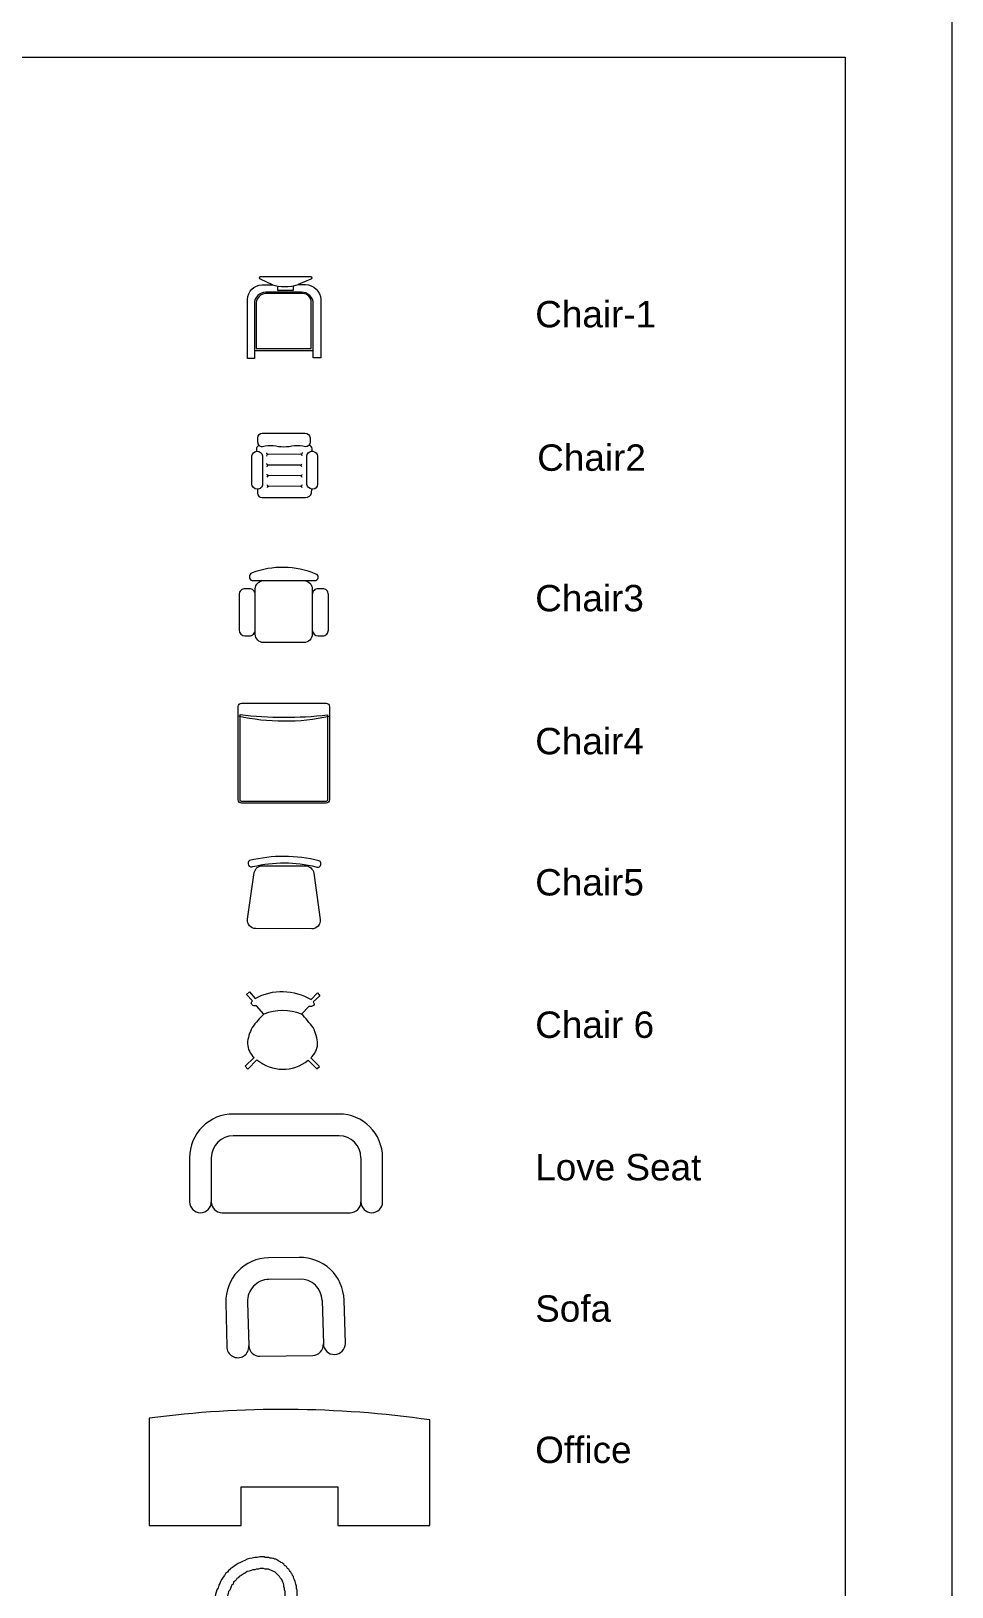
# Model space of a CAD drawing. Header units: feet. Extents: x 24 to 2788, y 15 to 613.
# Drawn here: x 607.2 to 659.5, y 205.8 to 294.2 of the extents above; entities that cross this region are included whole.
import ezdxf

# ---------------------------------------------------------------- set-up
doc = ezdxf.new("R2010")
doc.units = ezdxf.units.FT
doc.header["$MEASUREMENT"] = 0
doc.layers.get('0').update_dxf_attribs({"color": 255, "lineweight": 0})
doc.layers.add('Furnatures', color=30, linetype='Continuous', lineweight=15)
doc.layers.add('Text', color=251, linetype='Continuous', lineweight=9)
doc.styles.get("Standard").update_dxf_attribs({"font": 'arial.ttf'})

# ---------------------------------------------------------------- blocks, each defined once
blk = doc.blocks.new('Chair 6')
at = {"layer": 'Furnatures', "lineweight": 0}
blk.add_lwpolyline([(0.111, -0.069), (0.111, -0.145, -0.048453), (0.124, -0.158, -0.197033), (0.126, -0.18, -0.226598), (0.108, -0.188), (0.108, -0.247), (0.082, -0.247), (0.082, -0.188, -0.26862), (-0.193, 0.075), (-0.256, 0.07), (-0.256, 0.096), (-0.193, 0.096, -0.226598), (-0.185, 0.114, -0.197033), (-0.163, 0.112, -0.048453), (-0.151, 0.1), (-0.079, 0.104, 0.184946), (0.111, -0.069, 0.037926), (0.231, -0.055, 0.118397), (0.33, 0.005, 0.201904), (0.36, 0.104), (0.445, 0.108), (0.445, 0.134), (0.356, 0.129, 0.359728), (0.1, 0.367), (0.096, 0.451), (0.071, 0.451), (0.075, 0.367, 0.201904), (-0.021, 0.329, 0.118397), (-0.074, 0.225, 0.037926), (-0.079, 0.104)], format="xyb", dxfattribs=at)
blk = doc.blocks.new('Chair-1')
at = {"layer": 'Furnatures', "lineweight": 0}
for points in [[(-0.163, -0.057), (-0.091, -0.057), (-0.172, -0.019, -0.666626), (-0.171, 0), (0.171, 0, -0.666626), (0.172, -0.019), (0.085, -0.055), (0.135, -0.055, -0.391623), (0.239, -0.157), (0.239, -0.555), (0.188, -0.555), (0.188, -0.508), (-0.214, -0.508), (-0.214, -0.559), (-0.26, -0.559), (-0.26, -0.157, -0.414208), (-0.161, -0.057)], [(0.188, -0.508), (0.188, -0.186, 0.417363), (0.107, -0.107), (-0.135, -0.107, 0.405011), (-0.214, -0.186), (-0.214, -0.508)]]:
    blk.add_lwpolyline(points, format="xyb", dxfattribs=at)
blk.add_lwpolyline([(-0.057, -0.064), (-0.057, -0.093), (0.053, -0.093), (0.053, -0.064)], dxfattribs=at)
blk.add_lwpolyline([(0.174, -0.178, 0.419733), (0.116, -0.116), (-0.138, -0.116, 0.359852), (-0.201, -0.178), (-0.201, -0.491), (0.174, -0.491)], format="xyb", close=True, dxfattribs=at)
blk.add_arc((-0.006, 0.229), 0.298, 252.295, 287.705, dxfattribs=at)
blk = doc.blocks.new('Chair2')
at = {"layer": 'Furnatures', "lineweight": 0}
for points in [[(-0.146, 0), (0.146, 0, -0.362248), (0.181, -0.031), (0.181, -0.061, -0.414213), (0.149, -0.093, 0.071582), (0.075, -0.086, -0.11845), (-0.071, -0.086, 0.079777), (-0.144, -0.093, -0.432167), (-0.175, -0.062), (-0.176, -0.032, -0.399545), (-0.146, 0)], [(-0.183, -0.124, -0.390131), (-0.144, -0.155), (-0.144, -0.347, -0.458804), (-0.181, -0.382, -0.386542), (-0.217, -0.347), (-0.217, -0.155, -0.35836), (-0.183, -0.124), (-0.183, -0.109, -0.400862), (-0.166, -0.084)], [(0.194, -0.124), (0.194, -0.107, 0.399007), (0.171, -0.083)], [(0.127, -0.133, -0.414214), (0.115, -0.144), (-0.106, -0.145, -0.414214), (-0.115, -0.134)], [(0.112, -0.219), (-0.105, -0.218, -0.414214), (-0.114, -0.208)], [(0.123, -0.23, 0.414214), (0.112, -0.219, 0.414214), (0.123, -0.209)], [(0.125, -0.281, -0.414214), (0.113, -0.291), (-0.104, -0.29, -0.414214), (-0.113, -0.28)], [(-0.178, -0.383), (-0.179, -0.41, 0.380657), (-0.148, -0.438), (0.15, -0.438, 0.357836), (0.191, -0.408), (0.192, -0.382)], [(-0.113, -0.352, 0.414214), (-0.102, -0.362, 0.414185), (-0.113, -0.373)], [(0.126, -0.353, -0.414214), (0.114, -0.363), (-0.102, -0.362)]]:
    blk.add_lwpolyline(points, format="xyb", dxfattribs=at)
blk.add_lwpolyline([(0.2, -0.382), (0.192, -0.382, -0.337746), (0.158, -0.35), (0.158, -0.158, -0.348336), (0.19, -0.124), (0.198, -0.123, -0.361892), (0.232, -0.158), (0.232, -0.35, -0.379542)], format="xyb", close=True, dxfattribs=at)
for centre, start, end in [((-0.106, -0.156), 90.2087, 180.203), ((0.116, -0.154), 0.2032, 90.2032), ((-0.105, -0.229), 90.3669, 180.2212), ((-0.103, -0.301), 90.2087, 180.203), ((0.115, -0.302), 0.2032, 90.2032), ((0.116, -0.374), 0.2032, 90.2032)]:
    blk.add_arc(centre, 0.0106, start, end, dxfattribs=at)
blk = doc.blocks.new('Chair3')
at = {"layer": 'Furnatures', "lineweight": 0}
for points in [[(-0.21, -0.038, 0.699629), (-0.21, -0.09), (-0.129, -0.09), (0.146, -0.09), (0.205, -0.09), (0.218, -0.09, 0.836403), (0.226, -0.045, 0.191066), (-0.21, -0.038)], [(0.144, -0.09, -0.414213), (0.201, -0.147), (0.201, -0.185), (0.201, -0.427), (0.201, -0.456, -0.414213), (0.144, -0.513), (-0.131, -0.513, -0.414185), (-0.188, -0.456), (-0.188, -0.427), (-0.188, -0.185), (-0.188, -0.147, -0.414213), (-0.131, -0.09)], [(-0.188, -0.185, 0.414214), (-0.229, -0.145), (-0.258, -0.145, 0.414214), (-0.298, -0.185), (-0.298, -0.427, 0.414186), (-0.258, -0.467), (-0.229, -0.467, 0.414214), (-0.188, -0.427)], [(0.201, -0.427, 0.414186), (0.241, -0.467), (0.271, -0.467, 0.414214), (0.311, -0.427), (0.311, -0.185, 0.414214), (0.271, -0.145), (0.241, -0.145, 0.414214), (0.201, -0.185)]]:
    blk.add_lwpolyline(points, format="xyb", dxfattribs=at)
blk = doc.blocks.new('Chair4')
at = {"layer": 'Furnatures', "lineweight": 0}
for points in [[(0.659, -0.311), (0.023, -0.311, -0.408105), (0, -0.288), (0, 0.288, -0.414185), (0.023, 0.311), (0.658, 0.311, -0.414203), (0.682, 0.288), (0.682, -0.288, -0.414185), (0.658, -0.311)], [(0.659, -0.298), (0.077, -0.298, 0.059211), (0.079, 0.298), (0.658, 0.298, -0.414258), (0.669, 0.288), (0.669, -0.288, -0.414258), (0.658, -0.298)]]:
    blk.add_lwpolyline(points, format="xyb", dxfattribs=at)
blk.add_arc((-1.326, 0.004), 1.447, 347.4299, 12.2722, dxfattribs=at)
blk = doc.blocks.new('Chair5')
at = {"layer": 'Furnatures', "lineweight": 0}
for points in [[(-0.191, 0.001, -0.451093), (-0.247, 0.065), (-0.201, 0.384, -0.377014), (-0.143, 0.429), (0.147, 0.429, -0.378245), (0.204, 0.379), (0.248, 0.063, -0.451121), (0.191, -0.001)], [(-0.233, 0.465, 0.929863), (-0.21, 0.424, -0.122122), (0.219, 0.422, 1.036812), (0.24, 0.464, 0.12256)]]:
    blk.add_lwpolyline(points, format="xyb", close=True, dxfattribs=at)
blk = doc.blocks.new('Love Seat')
at = {"layer": 'Furnatures', "lineweight": 0}
for points in [[(0.36, 0), (-0.36, 0)], [(0.36, -0.148), (-0.36, -0.148)], [(-0.66, -0.301), (-0.66, -0.601)], [(-0.512, -0.301), (-0.512, -0.601)], [(0.508, -0.301), (0.508, -0.601)]]:
    blk.add_lwpolyline(points, dxfattribs=at)
blk.add_lwpolyline([(-0.66, -0.599, 0.999952), (-0.512, -0.599, 0.414214), (-0.438, -0.673), (0.434, -0.673, 0.414186), (0.508, -0.599, 0.999952), (0.656, -0.599), (0.656, -0.299)], format="xyb", dxfattribs=at)
for centre, radius, start, end in [((-0.362, -0.298), 0.298, 89.9506, 179.9506), ((0.358, -0.298), 0.298, 359.9506, 89.9506), ((-0.362, -0.298), 0.15, 89.9506, 179.9505), ((0.358, -0.298), 0.15, 359.9506, 89.9505)]:
    blk.add_arc(centre, radius, start, end, dxfattribs=at)
blk = doc.blocks.new('Sofa')
at = {"layer": 'Furnatures', "lineweight": 0}
for points in [[(-0.162, -0.673), (0.197, -0.668, 0.416177), (0.27, -0.588, 0.990454), (0.42, -0.585), (0.411, -0.29, 0.414214), (0.105, 0.001), (-0.105, -0.001)], [(-0.105, -0.001, 0.414214), (-0.395, -0.307), (-0.388, -0.606, 1.048441), (-0.238, -0.602, 0.401953), (-0.162, -0.673)], [(0.108, -0.147), (-0.101, -0.149, 0.414214), (-0.247, -0.303), (-0.238, -0.602)]]:
    blk.add_lwpolyline(points, format="xyb", dxfattribs=at)
blk.add_lwpolyline([(0.262, -0.293), (0.27, -0.588)], dxfattribs=at)
blk.add_arc((0.112, -0.297), 0.15, 1.4551, 91.4551, dxfattribs=at)
blk = doc.blocks.new('Office')
at = {"layer": 'Furnatures', "lineweight": 0}
blk.add_lwpolyline([(0.957, -0.469), (0.957, 0.262), (0.33, 0.262), (0.33, 0), (-0.33, 0), (-0.33, 0.262), (-0.957, 0.262), (-0.957, -0.457, 0.068224)], format="xyb", close=True, dxfattribs=at)
blk = doc.blocks.new('PIANO')
at = {"layer": 'Furnatures', "lineweight": 0}
for points in [[(0, 1.782), (0, 0.199), (1.198, 0.199), (1.198, 1.16), (1.194, 1.194), (1.185, 1.232), (1.181, 1.249), (1.181, 1.266), (1.177, 1.287), (1.173, 1.304), (1.168, 1.321), (1.164, 1.334), (1.16, 1.351), (1.152, 1.367), (1.147, 1.38), (1.143, 1.397), (1.135, 1.41), (1.126, 1.422), (1.122, 1.435), (1.118, 1.439), (1.113, 1.448), (1.109, 1.452), (1.105, 1.456), (1.101, 1.465), (1.097, 1.469), (1.088, 1.473), (1.084, 1.478), (1.08, 1.482), (1.075, 1.486), (1.067, 1.49), (1.063, 1.494), (1.058, 1.494), (1.05, 1.499), (1.046, 1.503), (1.037, 1.503), (1.029, 1.507), (1.025, 1.511), (1.008, 1.511), (0.995, 1.516), (0.978, 1.52), (0.965, 1.52), (0.948, 1.524), (0.931, 1.524), (0.898, 1.524), (0.864, 1.528), (0.847, 1.528), (0.83, 1.528), (0.813, 1.533), (0.796, 1.533), (0.783, 1.537), (0.766, 1.541), (0.749, 1.541), (0.745, 1.545), (0.737, 1.549), (0.728, 1.549), (0.724, 1.554), (0.715, 1.558), (0.707, 1.558), (0.703, 1.562), (0.694, 1.566), (0.69, 1.571), (0.686, 1.575), (0.677, 1.579), (0.673, 1.588), (0.669, 1.592), (0.66, 1.596), (0.656, 1.605), (0.652, 1.609), (0.648, 1.613), (0.644, 1.621), (0.639, 1.63), (0.635, 1.634), (0.627, 1.647), (0.622, 1.664), (0.614, 1.681), (0.61, 1.693), (0.605, 1.71), (0.601, 1.727), (0.597, 1.744), (0.593, 1.757), (0.588, 1.774), (0.588, 1.791), (0.588, 1.808), (0.584, 1.837), (0.584, 1.871), (0.58, 1.888), (0.58, 1.901), (0.58, 1.918), (0.576, 1.931), (0.576, 1.947), (0.572, 1.96), (0.567, 1.977), (0.563, 1.99), (0.559, 1.998), (0.555, 2.007), (0.555, 2.011), (0.55, 2.019), (0.546, 2.028), (0.542, 2.032), (0.538, 2.041), (0.533, 2.045), (0.529, 2.053), (0.525, 2.062), (0.516, 2.066), (0.512, 2.07), (0.508, 2.079), (0.504, 2.083), (0.495, 2.087), (0.491, 2.096), (0.483, 2.1), (0.478, 2.104), (0.47, 2.108), (0.466, 2.113), (0.457, 2.117), (0.449, 2.121), (0.445, 2.125), (0.436, 2.13), (0.428, 2.13), (0.419, 2.134), (0.415, 2.134), (0.406, 2.138), (0.398, 2.138), (0.389, 2.142), (0.381, 2.142), (0.373, 2.142), (0.364, 2.142), (0.356, 2.146), (0.351, 2.146), (0.343, 2.146), (0.326, 2.146), (0.309, 2.142), (0.292, 2.142), (0.275, 2.138), (0.258, 2.134), (0.241, 2.13), (0.224, 2.121), (0.212, 2.117), (0.195, 2.108), (0.178, 2.1), (0.165, 2.091), (0.152, 2.083), (0.14, 2.074), (0.127, 2.066), (0.119, 2.058), (0.114, 2.053), (0.106, 2.041), (0.093, 2.032), (0.085, 2.019), (0.076, 2.007), (0.068, 1.994), (0.059, 1.977), (0.055, 1.964), (0.047, 1.952), (0.042, 1.935), (0.034, 1.922), (0.03, 1.905), (0.025, 1.892), (0.021, 1.875), (0.017, 1.859), (0.013, 1.846), (0.004, 1.812)], [(0, 0.199), (1.198, 0.199), (1.198, 0), (0, 0)]]:
    blk.add_lwpolyline(points, close=True, dxfattribs=at)
for points in [[(1.118, 1.147), (1.113, 1.181), (1.109, 1.202), (1.109, 1.219), (1.105, 1.236), (1.101, 1.253), (1.097, 1.266), (1.092, 1.283), (1.092, 1.3), (1.088, 1.312), (1.084, 1.325), (1.08, 1.342), (1.075, 1.351), (1.067, 1.363), (1.063, 1.376), (1.058, 1.384), (1.054, 1.393), (1.05, 1.401), (1.041, 1.406), (1.037, 1.41), (1.033, 1.418), (1.029, 1.422), (1.02, 1.422), (1.016, 1.427), (1.012, 1.427), (1.008, 1.431), (1.003, 1.431), (0.999, 1.431), (0.995, 1.435), (0.991, 1.435), (0.986, 1.435), (0.978, 1.439), (0.974, 1.439), (0.969, 1.439), (0.961, 1.439), (0.957, 1.439), (0.94, 1.444), (0.927, 1.444), (0.91, 1.444), (0.893, 1.444), (0.876, 1.448), (0.859, 1.448), (0.842, 1.448), (0.826, 1.448), (0.804, 1.452), (0.787, 1.452), (0.766, 1.456), (0.749, 1.461), (0.741, 1.465), (0.728, 1.465), (0.72, 1.469), (0.711, 1.473), (0.699, 1.478), (0.69, 1.482), (0.682, 1.486), (0.669, 1.49), (0.66, 1.494), (0.652, 1.499), (0.644, 1.507), (0.635, 1.511), (0.627, 1.52), (0.618, 1.528), (0.61, 1.537), (0.601, 1.545), (0.597, 1.549), (0.588, 1.558), (0.584, 1.566), (0.576, 1.575), (0.572, 1.588), (0.567, 1.596), (0.559, 1.605), (0.555, 1.613), (0.55, 1.621), (0.546, 1.63), (0.542, 1.643), (0.538, 1.651), (0.533, 1.668), (0.525, 1.689), (0.521, 1.706), (0.516, 1.727), (0.512, 1.744), (0.512, 1.765), (0.508, 1.782), (0.508, 1.799), (0.504, 1.816), (0.504, 1.833), (0.504, 1.85), (0.504, 1.867), (0.5, 1.88), (0.5, 1.892), (0.5, 1.909), (0.495, 1.922), (0.495, 1.931), (0.491, 1.943), (0.491, 1.956), (0.487, 1.964), (0.483, 1.973), (0.478, 1.986), (0.474, 1.994), (0.466, 2.002), (0.461, 2.011), (0.453, 2.019), (0.445, 2.028), (0.44, 2.032), (0.432, 2.041), (0.423, 2.045), (0.415, 2.049), (0.406, 2.053), (0.394, 2.058), (0.385, 2.062), (0.377, 2.062), (0.364, 2.062), (0.351, 2.066), (0.343, 2.066), (0.33, 2.066), (0.318, 2.062), (0.305, 2.062), (0.292, 2.058), (0.279, 2.058), (0.267, 2.053), (0.254, 2.049), (0.241, 2.045), (0.229, 2.036), (0.22, 2.032), (0.207, 2.024), (0.199, 2.019), (0.186, 2.011), (0.178, 2.002), (0.169, 1.998), (0.165, 1.99), (0.157, 1.981), (0.148, 1.973), (0.144, 1.96), (0.135, 1.952), (0.131, 1.943), (0.127, 1.931), (0.123, 1.918), (0.114, 1.909), (0.11, 1.897), (0.106, 1.88), (0.102, 1.867), (0.097, 1.854), (0.093, 1.842), (0.089, 1.825), (0.089, 1.812), (0.085, 1.795), (0.08, 1.778), (0.076, 1.761)], [(0.08, 1.782), (0.08, 0.279), (1.118, 0.279), (1.118, 1.16)], [(0, 0.199), (1.198, 0.199), (0.898, 0.199)], [(0.017, 0), (0.017, 0.199)], [(0.042, 0), (0.042, 0.199)], [(0.068, 0), (0.068, 0.199)], [(0.089, 0), (0.089, 0.199)], [(0.114, 0), (0.114, 0.199)], [(0.14, 0), (0.14, 0.199)], [(0.161, 0), (0.161, 0.199)], [(0.186, 0), (0.186, 0.199)], [(0.212, 0), (0.212, 0.199)], [(0.233, 0), (0.233, 0.199)], [(0.258, 0), (0.258, 0.199)], [(0.284, 0), (0.284, 0.199)], [(0.305, 0), (0.305, 0.199)], [(0.33, 0), (0.33, 0.199)], [(0.356, 0), (0.356, 0.199)], [(0.377, 0), (0.377, 0.199)], [(0.402, 0), (0.402, 0.199)], [(0.428, 0), (0.428, 0.199)], [(0.449, 0), (0.449, 0.199)], [(0.474, 0), (0.474, 0.199)], [(0.5, 0), (0.5, 0.199)], [(0.521, 0), (0.521, 0.199)], [(0.546, 0), (0.546, 0.199)], [(0.572, 0), (0.572, 0.199)], [(0.593, 0), (0.593, 0.199)], [(0.618, 0), (0.618, 0.199)], [(0.644, 0), (0.644, 0.199)], [(0.665, 0), (0.665, 0.199)], [(0.69, 0), (0.69, 0.199)], [(0.715, 0), (0.715, 0.199)], [(0.737, 0), (0.737, 0.199)], [(0.762, 0), (0.762, 0.199)], [(0.787, 0), (0.787, 0.199)], [(0.809, 0), (0.809, 0.199)], [(0.834, 0), (0.834, 0.199)], [(0.859, 0), (0.859, 0.199)], [(0.881, 0), (0.881, 0.199)], [(0.906, 0), (0.906, 0.199)], [(0.931, 0), (0.931, 0.199)], [(0.953, 0), (0.953, 0.199)], [(0.978, 0), (0.978, 0.199)], [(1.003, 0), (1.003, 0.199)], [(1.025, 0), (1.025, 0.199)], [(1.05, 0), (1.05, 0.199)], [(1.075, 0), (1.075, 0.199)], [(1.097, 0), (1.097, 0.199)], [(1.122, 0), (1.122, 0.199)], [(1.147, 0), (1.147, 0.199)], [(1.168, 0), (1.168, 0.199)], [(1.194, 0), (1.194, 0.199)]]:
    blk.add_lwpolyline(points, dxfattribs=at)

msp = doc.modelspace()

# ---------------------------------------------------------------- linework, layer by layer
at = {"color": 255, "lineweight": 0}
msp.add_lwpolyline([(23.641, 586.306), (659.469, 586.306), (659.469, 63.997), (23.641, 63.997)], close=True, dxfattribs=at)
at = {"layer": 'Text', "color": 251, "lineweight": 5}
msp.add_lwpolyline([(557.091, 292.689), (653.406, 292.689), (653.406, 141.402), (557.091, 141.402)], close=True, dxfattribs=at)

# ---------------------------------------------------------------- block references
at = {"layer": 'Furnatures', "lineweight": 9, "xscale": 8.333333333333332, "yscale": 8.333333333333332, "zscale": 0.0833333333333333}
for name, p in [('Chair-1', (621.623, 280.218)), ('Chair2', (621.504, 271.316)), ('Chair3', (621.458, 263.685)), ('Chair5', (621.511, 243.151)), ('Love Seat', (621.661, 232.624)), ('Sofa', (621.511, 224.466)), ('PIANO', (617.43, 189.577))]:
    msp.add_blockref(name, p, dxfattribs=at)
for name, p, rotation in [('Chair4', (621.511, 255.966), 270), ('Chair 6', (621.453, 238.5), 222.4077139532063), ('Office', (621.835, 211.433), 180)]:
    msp.add_blockref(name, p, dxfattribs=dict(at, rotation=rotation))

# ---------------------------------------------------------------- texts
at = {"layer": 'Text', "color": 251, "lineweight": 5, "char_height": 1.5, "attachment_point": 1}
for s, insert, width in [('Chair-1', (635.798, 278.826), 4.46716), ('Chair2', (635.91, 270.674), 4.17063), ('Chair3', (635.798, 262.688), 4.18138), ('Chair4', (635.798, 254.564), 4.17708), ('Chair5', (635.798, 246.542), 4.18926), ('Chair 6', (635.798, 238.449), 7.50714), ('Love Seat', (635.798, 230.354), 11.64419), ('Sofa', (635.798, 222.321), 2.88929), ('Office', (635.798, 214.291), 3.69935)]:
    msp.add_mtext(s, dxfattribs=dict(at, insert=insert, width=width))

doc.saveas('drawing.dxf')
